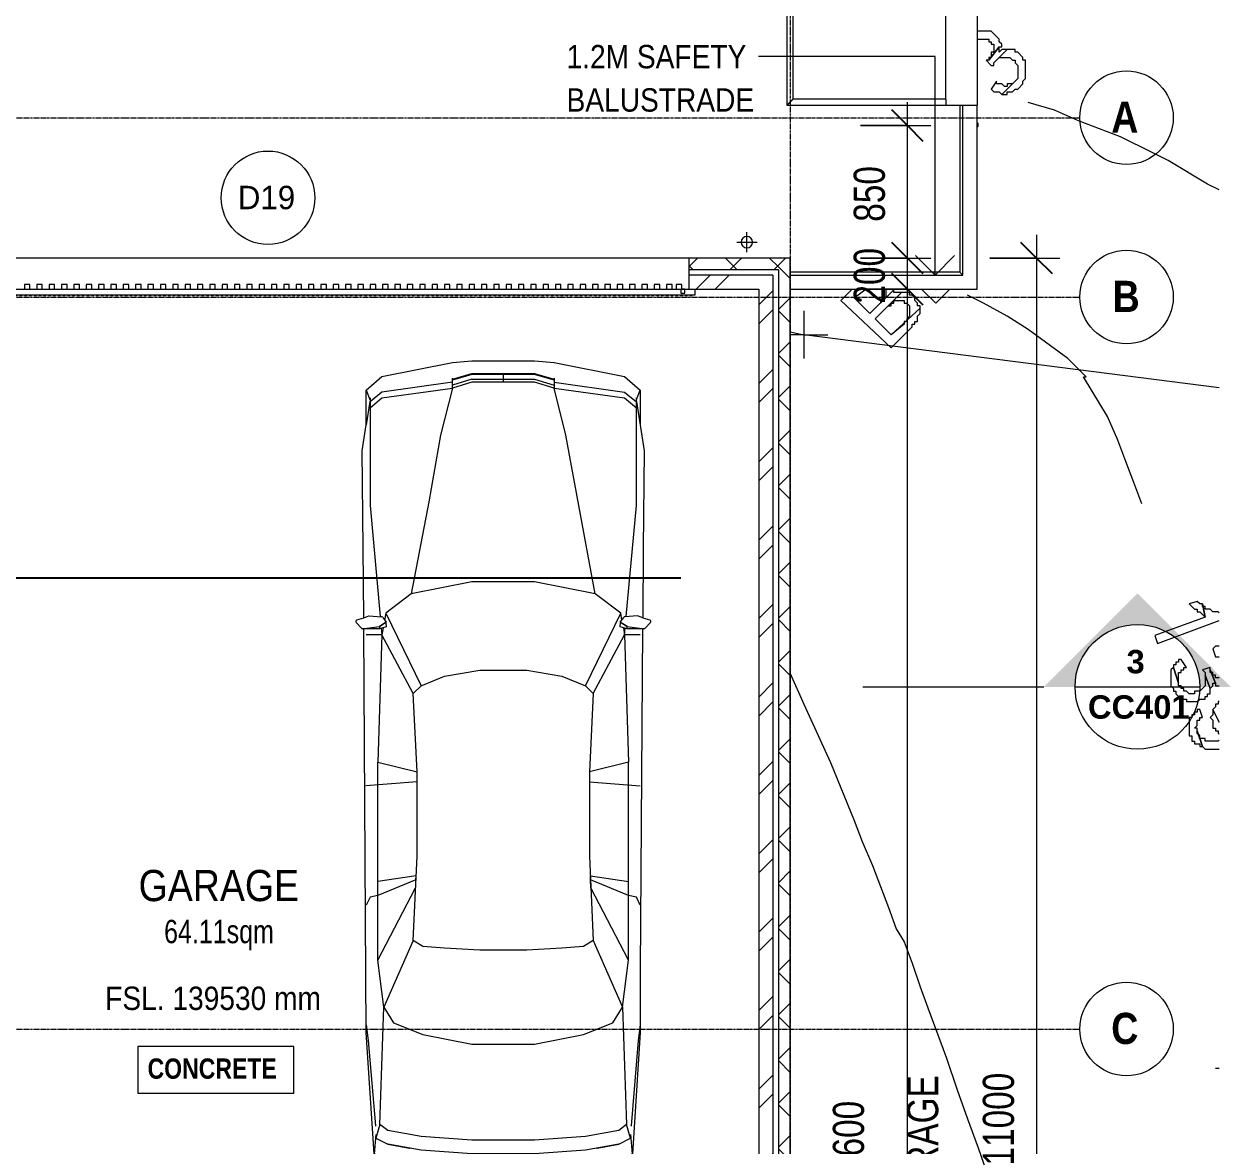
# Model space of a CAD drawing. Header units: millimetres. Extents: x -1971 to 39113, y -25802 to 13528.
# Drawn here: x 31369 to 39113, y 14 to 7209 of the extents above; entities that cross this region are included whole.
import ezdxf

# ---------------------------------------------------------------- set-up
doc = ezdxf.new("R2010")
doc.units = ezdxf.units.MM
doc.linetypes.add('Grid Line', pattern=[22.225, 12.7, -3.175, 3.175, -3.175])
doc.linetypes.add('划线 1mm', pattern=[2, 1, -1])
for name, color, linetype, lineweight in [('2 Hoop survey', 8, 'Continuous', 9), ('A-ANNO-DIMS', 211, 'Continuous', 9), ('A-ANNO-DIMS-100', 211, 'Continuous', 9), ('A-ANNO-NOTE', 131, 'Continuous', 9), ('A-AREA-IDEN', 2, 'Continuous', 25), ('A-DETL-THIN', 151, 'Continuous', 9), ('A-DOOR', 31, 'Continuous', 9), ('A-DOOR-IDEN', 31, 'Continuous', 9), ('A-FLOR', 192, 'Continuous', 18), ('A-FLOR-HRAL', 11, 'Continuous', 9), ('A-GLAZ-CWMG', 51, 'Continuous', 9), ('A-WALL', 113, 'Continuous', 18), ('A-WALL-PATT', 111, 'Continuous', 18), ('C-BLDG-PADS', 91, 'Continuous', 9), ('G Furniture_dwg', 8, 'Continuous', 9), ('G-ANNO-DIMS', 111, 'Continuous', 9), ('G-ANNO-SYMB', 111, 'Continuous', 9), ('G-ANNO-TEXT', 231, 'Continuous', 9), ('P-PIPE', 3, 'Continuous', 9), ('P-PIPE-CNTR', 3, 'Continuous', 9), ('S-GRID', 1, 'Continuous', 9), ('S-GRID-IDEN', 1, 'Continuous', 9), ('图层 01', 18, 'Continuous', 9), ('默认', 18, 'Continuous', 9)]:
    doc.layers.add(name, color=color, linetype=linetype, lineweight=lineweight)
doc.layers.add('ID_LIGHTING_COVE', color=7, linetype='Continuous', lineweight=25, true_color=0xb86b1b)
doc.styles.add('Arial_B', font='arialbd.ttf', dxfattribs={"height": 150})
doc.styles.add('Avenir', font='', dxfattribs={"width": 0.9, "height": 150})
doc.styles.add('Avenir Heavy', font='', dxfattribs={"width": 0.9, "height": 200})
doc.styles.add('Avenir Light', font='', dxfattribs={"height": 150})
doc.styles.add('Avenir Medium', font='', dxfattribs={"width": 0.8, "height": 150})
doc.styles.add('Avenir_1', font='', dxfattribs={"width": 0.8, "height": 200})
doc.styles.add('Avenir_B', font='', dxfattribs={"width": 0.9, "height": 200})
doc.styles.add('Avenir_B_2', font='', dxfattribs={"width": 0.85, "height": 130})
doc.styles.get('Avenir').set_extended_font_data('Avenir')
doc.styles.get('Avenir Heavy').set_extended_font_data('Avenir Heavy')
doc.styles.get('Avenir Light').set_extended_font_data('Avenir Light')
doc.styles.get('Avenir Medium').set_extended_font_data('Avenir Medium')
doc.styles.get('Avenir_1').set_extended_font_data('Avenir')
doc.styles.get('Avenir_B').set_extended_font_data('Avenir', bold=True)
doc.styles.get('Avenir_B_2').set_extended_font_data('Avenir', bold=True)
doc.dimstyles.new('OJID-2_0mm_Diagonal_Tick', dxfattribs={"dimscale": 304.8, "dimtxt": 282.499429, "dimasz": 0.656168, "dimexe": 0.492126, "dimexo": 0.0625, "dimgap": 0.164042, "dimtad": 1, "dimdsep": 46, "dimtxsty": 'Avenir_1', "dimblk1": 'OBLIQUE', "dimblk2": 'OBLIQUE', "dimsah": 1, "dimcen": 0.09, "dimdle": 0.492126, "dimazin": 3, "dimtfac": 1, "dimtdec": 4, "dimtix": 1, "dimtmove": 0, "dimatfit": 3, "dimfxl": 0.984252, "dimfxlon": 1, "dimtvp": 1, "dimtolj": 1, "dimarcsym": 2})
doc.dimstyles.new('OJID-2_0mm_Diagonal_Tick_1', dxfattribs={"dimscale": 304.8, "dimtxt": 282.499429, "dimasz": 0.656168, "dimexe": 0.492126, "dimexo": 0.0625, "dimgap": 0.164042, "dimtad": 1, "dimdsep": 46, "dimtxsty": 'Avenir_1', "dimblk1": 'OBLIQUE', "dimblk2": 'OBLIQUE', "dimsah": 1, "dimcen": 0.09, "dimdle": 0.492126, "dimazin": 3, "dimtfac": 1, "dimtdec": 4, "dimtix": 1, "dimtmove": 2, "dimatfit": 3, "dimfxl": 0.984252, "dimfxlon": 1, "dimtvp": 1, "dimtolj": 1, "dimarcsym": 2})
pattern_1 = [(45, (0, 0), (-141.4214, 141.4214), []), (135, (0, 0), (-141.4214, -141.4214), [])]
pattern_2 = [(45, (0, 0), (-251.447, 251.447), []), (45, (0, 381), (-251.447, 251.447), [])]

# ---------------------------------------------------------------- blocks, each defined once
blk = doc.blocks.new('水平卷帘门 - 5400 x 2400mm-2312930-Ground Floor')
at = {"layer": 'A-DOOR', "linetype": '划线 1mm'}
blk.add_line((-2740, -140), (2740, -140), dxfattribs=at)
at = {"layer": 'A-DOOR'}
for p, q in [((2650, -100), (2650, -125)), ((2650, -125), (2675, -125)), ((2675, -100), (2655, -100)), ((2675, -125), (2675, -100))]:
    blk.add_line(p, q, dxfattribs=at)
blk = doc.blocks.new('栏杆扶手 - 栏杆扶手-1800243-Ground Floor')
at = {"layer": 'A-FLOR-HRAL'}
for p, q in [((36264, 9258.4), (36264, 6688.4)), ((36304, 6728.4), (36304, 9258.4)), ((36264, 6688.4), (37284, 6688.4)), ((37284, 6728.4), (36304, 6728.4)), ((37284, 6728.4), (37284, 6688.4))]:
    blk.add_line(p, q, dxfattribs=at)
blk.add_open_spline([(36304, 6728.4), (36304, 6728.4), (36303.7, 6728), (36302.6, 6726.9), (36301.4, 6725.7), (36300.2, 6724.5), (36299.1, 6723.4), (36297.9, 6722.2), (36296.2, 6720.6), (36294.4, 6718.8), (36292.9, 6717.2), (36291.7, 6716), (36290.5, 6714.8), (36289.2, 6713.5), (36288, 6712.3), (36286.7, 6711), (36285.3, 6709.7), (36284, 6708.4), (36282.7, 6707.1), (36281.4, 6705.8), (36280.1, 6704.5), (36278.9, 6703.2), (36277.6, 6701.9), (36276.4, 6700.7), (36275.2, 6699.5), (36274, 6698.4), (36272.9, 6697.2), (36271.5, 6695.8), (36270.2, 6694.5), (36269, 6693.3), (36267.9, 6692.2), (36266.7, 6691), (36265.5, 6689.8), (36264.4, 6688.7), (36264, 6688.4), (36264, 6688.4)], degree=3, knots=[0, 0, 0, 0, 0.083333, 0.125, 0.166667, 0.208333, 0.229167, 0.25, 0.291667, 0.333333, 0.354167, 0.375, 0.395833, 0.416667, 0.4375, 0.458333, 0.479167, 0.5, 0.520833, 0.541667, 0.5625, 0.583333, 0.604167, 0.625, 0.645833, 0.666667, 0.6875, 0.708333, 0.75, 0.770833, 0.791667, 0.833333, 0.875, 0.916667, 1, 1, 1, 1], dxfattribs=at)
blk = doc.blocks.new('栏杆扶手 - 栏杆扶手-1831944-Ground Floor')
at = {"layer": 'A-FLOR-HRAL'}
for p, q in [((37374, 6688.4), (37394, 6688.4)), ((37374, 6688.4), (37374, 5618.4)), ((37394, 5598.4), (37394, 6688.4)), ((37374, 5618.4), (36284, 5618.4)), ((36284, 5598.4), (37394, 5598.4)), ((37394, 5598.4), (37374, 5618.4))]:
    blk.add_line(p, q, dxfattribs=at)
blk = doc.blocks.new('2 Hoop survey-1260670-Ground Floor')
at = {"layer": '默认', "color": 9}
for p, q in [((84803.6, 15558.2), (84803.6, 15253.4)), ((84714.1, 15424.4), (84803.6, 15405.8)), ((84803.6, 15405.8), (84714.1, 15405.8)), ((84803.6, 15405.8), (84956, 15405.8)), ((87468, 15064.5), (84803.6, 15405.8)), ((87468, 10698.6), (87445.1, 10698.6))]:
    blk.add_line(p, q, dxfattribs=at)
at = {"layer": '默认', "color": 9, "flags": 128}
for points in [[(85914.1, 17295.1), (85921.2, 17302.2), (85988.9, 17302.2), (85988.9, 17285.3), (86005.8, 17285.3), (86005.8, 17268.4), (86022.8, 17268.4), (86022.8, 17217.6), (86005.8, 17217.6), (86005.8, 17183.7), (85988.9, 17183.7), (85988.9, 17166.8), (86056.6, 17251.4), (86073.6, 17251.4), (86073.6, 17268.4), (86056.6, 17285.3), (86056.6, 17302.2), (86005.8, 17353), (85914.1, 17353)], [(87468, 16334.1), (87394.3, 16370.9), (87140.3, 16523.3), (87004.8, 16591.1), (86869.4, 16658.8), (86835.5, 16675.7), (86700.1, 16726.5), (86564.6, 16777.3), (86412.2, 16845), (86242.9, 16895.8)], [(85914.1, 16736.3), (85921.2, 16743.4), (85921.2, 16760.4), (85914.1, 16767.5)], [(85112.1, 15697.3), (85040.7, 15625.9), (85362.4, 15321.1), (85497.9, 15456.6), (85497.9, 15473.5), (85514.8, 15473.5), (85514.8, 15490.5), (85531.7, 15490.5), (85531.7, 15524.3), (85548.7, 15541.2), (85548.7, 15575.1), (85362.4, 15405.8), (85260.8, 15507.4), (85430.1, 15676.7), (85379.3, 15676.7), (85379.3, 15693.6), (85226.9, 15541.2), (85125.4, 15642.8), (85193.1, 15693.6), (85196.2, 15697.3)], [(85196.2, 15697.3), (85193.1, 15693.6), (85193.1, 15697.3)], [(85328.5, 15697.3), (85328.5, 15642.8), (85311.6, 15642.8), (85311.6, 15625.9), (85294.7, 15625.9), (85294.7, 15609), (85379.3, 15693.6), (85379.3, 15697.3)], [(85557, 15697.3), (85650.3, 15609), (85738.6, 15697.3)], [(85654.3, 15697.3), (85650.3, 15693.6), (85646.6, 15697.3)], [(85654.8, 15697.3), (85650.3, 15693.6), (85654.3, 15697.3)], [(86971, 14322.1), (86920.2, 14457.6), (86869.4, 14593), (86818.6, 14728.5), (86750.9, 14880.9), (86598.5, 15134.9), (86615.4, 15134.9), (86496.9, 15253.4), (86242.9, 15439.7), (86107.4, 15524.3), (85955, 15609), (85853.4, 15659.8)], [(87468, 13621.9), (87462, 13627.9), (87428.2, 13627.9), (87411.2, 13644.8), (87377.4, 13644.8), (87377.4, 13661.8), (87360.4, 13661.8), (87360.4, 13678.7), (87377.4, 13594), (87055.6, 13475.5), (87072.6, 13424.7), (87468, 13573)], [(87468, 13407.8), (87445.1, 13407.8), (87428.2, 13390.8), (87445.1, 13340), (87468, 13340)], [(87468, 13204.6), (87445.1, 13204.6), (87445.1, 13221.5), (87428.2, 13221.5), (87428.2, 13238.4), (87411.2, 13238.4), (87411.2, 13255.4), (87445.1, 13170.7), (87445.1, 13153.8), (87468, 13153.8)], [(84714.1, 13232.3), (84803.6, 13035.3), (84973, 12662.7), (85125.4, 12290.2), (85176.1, 12154.8), (85243.9, 12002.4), (85345.5, 11731.5), (85396.3, 11596), (85447.1, 11511.3), (85497.9, 11375.9), (85548.7, 11223.5), (85599.5, 11088), (85718, 10766.3), (85785.7, 10563.1), (85853.4, 10376.9), (85921.2, 10190.6), (86022.8, 9902.8), (86056.6, 9767.3), (86107.4, 9614.9), (86124.4, 9614.9), (86158.2, 9462.5), (86209, 9327.1), (86242.9, 9191.6)], [(87468, 13052.2), (87462, 13052.2), (87462, 13035.3), (87445.1, 13035.3), (87445.1, 13018.3), (87428.2, 13001.4), (87468, 12921.6)], [(87468, 12921.6), (87428.2, 13001.4), (87428.2, 12967.5), (87411.2, 12950.6), (87428.2, 12933.7), (87428.2, 12882.9), (87445.1, 12882.9), (87445.1, 12865.9), (87462, 12865.9), (87462, 12849), (87468, 12849)], [(87468, 12804.2), (87462, 12798.2), (87377.4, 12798.2), (87377.4, 12815.1), (87343.5, 12815.1), (87343.5, 12832.1), (87326.6, 12849), (87326.6, 12865.9), (87360.4, 12764.3), (87377.4, 12747.4), (87468, 12747.4)]]:
    blk.add_lwpolyline(points, dxfattribs=at)
for points in [[(85972, 17166.8), (86005.8, 17132.9), (86022.8, 17132.9), (86022.8, 17149.8), (86107.4, 17234.5), (86073.6, 17234.5), (86056.6, 17217.6), (86056.6, 17251.4), (85988.9, 17166.8)], [(86107.4, 17234.5), (86056.6, 17183.7), (86124.4, 17183.7), (86141.3, 17166.8), (86158.2, 17166.8), (86158.2, 17149.8), (86175.2, 17132.9), (86175.2, 17048.2), (86073.6, 16946.6), (86107.4, 16946.6), (86107.4, 16963.6), (86141.3, 16963.6), (86158.2, 16980.5), (86175.2, 16980.5), (86209, 17014.4), (86209, 17031.3), (86226, 17048.2), (86226, 17166.8), (86209, 17166.8), (86209, 17183.7), (86175.2, 17217.6), (86158.2, 17217.6), (86158.2, 17234.5)], [(86039.7, 17031.3), (86005.8, 16980.5), (86022.8, 16963.6), (86056.6, 16963.6), (86073.6, 16946.6), (86141.3, 17014.4), (86107.4, 17014.4), (86107.4, 16997.4), (86090.5, 16997.4), (86073.6, 17014.4), (86039.7, 17014.4)], [(85430.1, 15676.7), (85345.5, 15592), (85362.4, 15592), (85362.4, 15609), (85379.3, 15609), (85379.3, 15625.9), (85447.1, 15625.9), (85447.1, 15609), (85464, 15609), (85480.9, 15592), (85480.9, 15524.3), (85464, 15507.4), (85464, 15490.5), (85447.1, 15490.5), (85447.1, 15473.5), (85362.4, 15405.8), (85548.7, 15575.1), (85548.7, 15592), (85531.7, 15592), (85531.7, 15609), (85514.8, 15625.9), (85514.8, 15642.8), (85497.9, 15659.8), (85480.9, 15659.8), (85480.9, 15676.7)], [(87360.4, 13678.7), (87343.5, 13678.7), (87326.6, 13695.6), (87275.8, 13678.7), (87309.6, 13644.8), (87326.6, 13644.8), (87326.6, 13627.9), (87343.5, 13627.9), (87377.4, 13594)], [(87258.8, 13272.3), (87225, 13323.1), (87208, 13323.1), (87208, 13306.2), (87191.1, 13306.2), (87191.1, 13289.2), (87174.2, 13289.2), (87174.2, 13272.3), (87208, 13170.7), (87208, 13238.4), (87225, 13238.4), (87225, 13255.4), (87241.9, 13255.4), (87241.9, 13272.3)], [(87411.2, 13136.8), (87377.4, 13221.5), (87377.4, 13153.8), (87343.5, 13119.9), (87309.6, 13119.9), (87309.6, 13103), (87275.8, 13103), (87258.8, 13119.9), (87241.9, 13119.9), (87241.9, 13136.8), (87225, 13136.8), (87225, 13153.8), (87208, 13153.8), (87208, 13170.7), (87174.2, 13272.3), (87157.2, 13255.4), (87157.2, 13153.8), (87174.2, 13136.8), (87174.2, 13119.9), (87191.1, 13119.9), (87191.1, 13103), (87208, 13086.1), (87225, 13086.1), (87225, 13069.1), (87258.8, 13069.1), (87258.8, 13052.2), (87326.6, 13052.2), (87343.5, 13069.1), (87377.4, 13069.1), (87377.4, 13086.1), (87394.3, 13086.1), (87394.3, 13103), (87411.2, 13103)], [(87411.2, 13272.3), (87360.4, 13255.4), (87377.4, 13238.4), (87377.4, 13221.5), (87411.2, 13136.8), (87428.2, 13153.8), (87428.2, 13170.7), (87445.1, 13170.7), (87411.2, 13255.4)], [(87360.4, 12950.6), (87343.5, 13001.4), (87326.6, 13001.4), (87326.6, 12984.5), (87309.6, 12984.5), (87309.6, 12967.5), (87292.7, 12967.5), (87292.7, 12950.6), (87275.8, 12950.6), (87275.8, 12832.1), (87292.7, 12832.1), (87292.7, 12798.2), (87309.6, 12798.2), (87309.6, 12781.3), (87343.5, 12781.3), (87343.5, 12764.3), (87360.4, 12764.3), (87326.6, 12865.9), (87326.6, 12882.9), (87309.6, 12882.9), (87326.6, 12899.8), (87326.6, 12933.7), (87343.5, 12933.7), (87343.5, 12950.6)]]:
    blk.add_lwpolyline(points, close=True, dxfattribs=at)
blk = doc.blocks.new('G Furniture_dwg_G Furniture_dwg_G Furniture_dwg_$plan$00003150-1786729-Ground Floor-2220991-Ground Floor-2332979-Ground Floor')
at = {"layer": '图层 01', "color": 8}
for p, q in [((-3534.1, 944.3), (-3497.7, 910.4)), ((-4964, 855.5), (-5025, 879.5)), ((-2512.5, 553), (-2487.5, 878.9)), ((-125.5, 829.5), (-250.5, 818)), ((-3550, 762), (-3593, 754)), ((-3078, 578), (-2575.5, 553)), ((-5094.5, 201), (-5056.5, 327)), ((-5094, -201), (-5094, 201)), ((-5132, 0.5), (-5075.5, 0.5)), ((-5094.5, -201), (-5056.5, -326.5)), ((-2512.5, -552.5), (-2487.5, -882)), ((-1369.5, -804), (-1832, -562)), ((-250.5, -817.5), (-125.5, -829)), ((-5025, -879), (-4964, -855)), ((-4951, -855.5), (-4947, -856.5)), ((-3497.7, -910.4), (-3534.1, -944.3))]:
    blk.add_line(p, q, dxfattribs=at)
at = {"layer": '图层 01', "color": 8, "flags": 128}
for points in [[(-3550.4, -940.1), (-3565.2, -894.9), (-4011.5, -898), (-4635.5, -904.5), (-4801.4, -879), (-5025, -879), (-5113, -778.5), (-5201, -326.5), (-5213.5, -201), (-5213.5, 201), (-5201, 327), (-5113, 779), (-5025, 879.5), (-4799.4, 879.5), (-4786.5, 881.5), (-4635.5, 904.5), (-4011.5, 898.5), (-3565.1, 895.4), (-3550.4, 940.1)], [(-5075.5, 327), (-5012.5, 779), (-4950, 854.5), (-4951, 856), (-4799.4, 879.5), (-4799, 879.5)], [(-3128, -527.5), (-3191, -376.5), (-3228.5, -150.5), (-3228.5, 151), (-3191, 377), (-3128, 528), (-3593, 754), (-3718.5, 590.5), (-4736, 402), (-5037.5, 327), (-4975, 779), (-4912, 854.5)], [(-3572, 790), (-4284, 854.5), (-4975, 854.5)], [(-3565.1, 895.4), (-3576, 862), (-3571.5, 781.2)], [(-3494.4, 894.9), (-3494, 795), (-3506.5, 751.5), (-3535, 753), (-3536, 753), (-3509, 795), (-3536, 751.5), (-3567.3, 773.5)], [(-3494, 795), (-3509, 795), (-3494.5, 907.5)], [(-3455, 879.5), (-3455, 779), (-3497, 783)], [(-3494.5, 903.2), (-3494.4, 894.9), (-1306.5, 879.5), (-904.5, 879.5), (-125.5, 829.5), (-88, 741.5), (-25, 528), (0, 201), (0, -201), (-25, -527.5), (-88, -741), (-125.5, -829), (-904.5, -879), (-3494.4, -894.4), (-3494.5, -903.2)], [(-1721, 879.5), (-1771.5, 854.5), (-1784, 804), (-1884.5, 560.5)], [(-954.5, 879.5), (-854, 867), (-306.5, 820.5), (-303, 820)], [(-3501, 771), (-3455, 779), (-2638, 804), (-2575.5, 553), (-2035, 553), (-1495, 578), (-1068, 766.5), (-1369.5, 804), (-2638, 804)], [(-3128, 528), (-3078, 578), (-3455, 779)], [(-1369.5, 804), (-1832, 562.5), (-1834, 561.5), (-1884.5, 560.5), (-1909.5, 559.5), (-1872, 804)], [(-314, -791.5), (-1068, -766), (-967.5, -703.5), (-892, -515), (-829, -201), (-829, 201), (-892, 515), (-967.5, 703.5), (-1068, 766.5), (-314, 791.5)], [(-188.5, 741.5), (-226, 816.5), (-314, 791.5), (-276.5, 741.5), (-238.5, 528), (-213.5, 201), (-213.5, -201), (-238.5, -527.5), (-276.5, -741), (-314, -791.5), (-226, -816.5), (-188.5, -741), (-163.5, -601.5), (-163, -599)], [(-163, 600), (-163.5, 602), (-188.5, 741.5), (-150.5, 528), (-125.5, 201), (-125.5, -201), (-150.5, -527.5), (-188.5, -741)], [(-3718.5, 590.5), (-3794, 201), (-3794, -201), (-3718.5, -590.5)], [(-1495, 578), (-1457, 515), (-1444.5, 377), (-1432, 151), (-1432, -150.5), (-1444.5, -376.5), (-1457, -515), (-1495, -577.5), (-2035, -552.5), (-2575.5, -552.5), (-3078, -577.5), (-3455, -778.5)], [(-5094.5, -326.5), (-5132, -201), (-5132, 201), (-5094.5, 327)], [(-5088, 327), (-5125.5, 201), (-5125.5, -201), (-5088, -326.5)], [(-5100.5, 327), (-5037.5, 327), (-5075.5, 201), (-5075.5, -201), (-5037.5, -326.5), (-5100.5, -326.5)], [(-5075.5, -326.5), (-5012.5, -778.5), (-4950, -854)], [(-4912, -854), (-4975, -778.5), (-5037.5, -326.5), (-4736, -402), (-4309, -477), (-3718.5, -590.5), (-3593, -753.5), (-3550, -761.5)], [(-3593, -753.5), (-3128, -527.5), (-3078, -577.5)], [(-3497.5, -782.5), (-3455, -778.5), (-2638, -804), (-2575.5, -552.5)], [(-1495, -577.5), (-1068, -766), (-1369.5, -804), (-2638, -804)], [(-1884.5, -560), (-1909.5, -559), (-1872, -804)], [(-1834, -561), (-1884.5, -560), (-1784, -804), (-1771.5, -854), (-1721, -879)], [(-3567.3, -773.6), (-3536, -751.5), (-3509, -795), (-3536, -753), (-3535, -752.5), (-3506.5, -751.5), (-3494, -795), (-3494.4, -894.4)], [(-3501, -770), (-3455, -778.5), (-3455, -879)], [(-4975, -854), (-4284, -854), (-3572, -789)], [(-3565.2, -894.9), (-3576, -862), (-3571.6, -781.2)], [(-3494.5, -907.5), (-3509, -795), (-3494, -795)], [(-954.5, -879), (-854, -867), (-306.5, -820), (-303, -819.5)], [(-4951, -856), (-4801.4, -879), (-4801, -879)]]:
    blk.add_lwpolyline(points, dxfattribs=at)
at = {"layer": '图层 01', "color": 8}
for centre, start, end in [((-3540.9, 937), 47.03503, 161.84273), ((-3504.5, 903.1), 0.25465, 47.03503), ((-3561.5, 781.7), 183.17983, 234.84582), ((-3561.6, -781.8), 125.15418, 176.86364), ((-3504.5, -903.1), 312.96497, 359.74535), ((-3540.9, -937), 198.15727, 312.96497)]:
    blk.add_arc(centre, 10, start, end, dxfattribs=at)
blk = doc.blocks.new('G Furniture_dwg_G Furniture_dwg-1631897-Ground Floor-2332981-Ground Floor')
at = {"rotation": 270}
blk.add_blockref('G Furniture_dwg_G Furniture_dwg_G Furniture_dwg_$plan$00003150-1786729-Ground Floor-2220991-Ground Floor-2332979-Ground Floor', (72682.2, 20934), dxfattribs=at)
blk = doc.blocks.new('G Furniture_dwg-1631897-Ground Floor')
blk.add_blockref('G Furniture_dwg_G Furniture_dwg-1631897-Ground Floor-2332981-Ground Floor', (-38238.8, -21097.2))
blk = doc.blocks.new('Rectangular Mullion - Louvre 35_30mm-2318455-Ground Floor')
at = {"layer": 'A-GLAZ-CWMG'}
for p, q in [((-35, 15), (0, 15)), ((-35, -15), (-35, 15)), ((0, 15), (0, -15)), ((0, -15), (-35, -15))]:
    blk.add_line(p, q, dxfattribs=at)
blk = doc.blocks.new('Rectangular Mullion - Louvre 35_30mm-2318450-Ground Floor')
at = {"layer": 'A-GLAZ-CWMG'}
for p, q in [((-17.5, 15), (17.5, 15)), ((-17.5, -15), (-17.5, 15)), ((17.5, 15), (17.5, -15)), ((17.5, -15), (-17.5, -15))]:
    blk.add_line(p, q, dxfattribs=at)
blk = doc.blocks.new('轴网 - Annotation - Grid Head _Circle 6mm_-283740-Ground Floor')
at = {"layer": 'S-GRID-IDEN'}
blk.add_circle((0, 0), 3, dxfattribs=at)
blk = doc.blocks.new('DIMBLOCK51-Ground Floor')
at = {"layer": 'A-ANNO-DIMS-100', "lineweight": 25}
for p, q in [((37037, 5508.4), (36937, 5608.4)), ((37037, 5508.4), (37137, 5408.4)), ((37037, -5091.6), (36937, -4991.6)), ((37037, -5091.6), (37137, -5191.6))]:
    blk.add_line(p, q, dxfattribs=at)
at = {"layer": 'A-ANNO-DIMS-100'}
for p, q in [((36737, 5508.4), (37187, 5508.4)), ((37037, 5508.4), (36737, 5508.4)), ((37037, -5091.6), (37037, 5508.4)), ((36737, -5091.6), (37187, -5091.6)), ((37037, -5091.6), (36737, -5091.6))]:
    blk.add_line(p, q, dxfattribs=at)
at = {"layer": 'A-ANNO-DIMS-100', "color": 0, "char_height": 200, "attachment_point": 1, "rotation": 90, "line_spacing_factor": 1.129998, "style": 'Avenir_1'}
for s, insert, width in [('GARAGE', (37035.5, -448.2), 1143.558), ('10600', (36558.8, -291.9), 768.398)]:
    blk.add_mtext(s, dxfattribs=dict(at, insert=insert, width=width))
blk = doc.blocks.new('_Oblique')
at = {"color": 0, "linetype": 'ByBlock', "lineweight": -2}
blk.add_line((-0.5, -0.5), (0.5, 0.5), dxfattribs=at)
blk = doc.blocks.new('DIMBLOCK52-Ground Floor')
at = {"layer": 'A-ANNO-DIMS-100', "lineweight": 25}
for p, q in [((37037, 5708.4), (36937, 5808.4)), ((37037, 5708.4), (37137, 5608.4)), ((37037, 5508.4), (36937, 5608.4)), ((37037, 5508.4), (37137, 5408.4))]:
    blk.add_line(p, q, dxfattribs=at)
at = {"layer": 'A-ANNO-DIMS-100'}
for p, q in [((36737, 5708.4), (37187, 5708.4)), ((37037, 5708.4), (36737, 5708.4)), ((37037, 5508.4), (37037, 5708.4)), ((36737, 5508.4), (37187, 5508.4)), ((37037, 5508.4), (36737, 5508.4))]:
    blk.add_line(p, q, dxfattribs=at)
at = {"layer": 'A-ANNO-DIMS-100', "color": 0, "insert": (36692.8, 5416.3), "char_height": 200, "width": 461.039, "attachment_point": 1, "rotation": 90, "line_spacing_factor": 1.129998, "style": 'Avenir_1'}
blk.add_mtext('200', dxfattribs=at)
blk = doc.blocks.new('DIMBLOCK53-Ground Floor')
at = {"layer": 'A-ANNO-DIMS-100'}
for p, q in [((37037, 5708.4), (37037, 6708.4)), ((36737, 6558.4), (37187, 6558.4)), ((37037, 6558.4), (36737, 6558.4)), ((36737, 5708.4), (37187, 5708.4)), ((37037, 5708.4), (36737, 5708.4))]:
    blk.add_line(p, q, dxfattribs=at)
at = {"layer": 'A-ANNO-DIMS-100', "lineweight": 25}
for p, q in [((37037, 6558.4), (36937, 6658.4)), ((37037, 6558.4), (37137, 6458.4)), ((37037, 5708.4), (36937, 5808.4)), ((37037, 5708.4), (37137, 5608.4))]:
    blk.add_line(p, q, dxfattribs=at)
at = {"layer": 'A-ANNO-DIMS-100', "color": 0, "insert": (36692.8, 5941.3), "char_height": 200, "width": 461.039, "attachment_point": 1, "rotation": 90, "line_spacing_factor": 1.129998, "style": 'Avenir_1'}
blk.add_mtext('850', dxfattribs=at)
blk = doc.blocks.new('Annotation - Tag Door - Annotation - Tag Door-163460-Ground Floor')
at = {"layer": 'A-DOOR-IDEN'}
blk.add_circle((0, 0), 3, dxfattribs=at)
blk = doc.blocks.new('DIMBLOCK55-Ground Floor')
at = {"layer": 'A-ANNO-DIMS-100'}
for p, q in [((37865.4, 5858.4), (37865.4, -5441.6)), ((37565.4, 5708.4), (38015.4, 5708.4)), ((37865.4, 5708.4), (37565.4, 5708.4)), ((37565.4, -5291.6), (38015.4, -5291.6)), ((37865.4, -5291.6), (37565.4, -5291.6))]:
    blk.add_line(p, q, dxfattribs=at)
at = {"layer": 'A-ANNO-DIMS-100', "lineweight": 25}
for p, q in [((37865.4, 5708.4), (37765.4, 5808.4)), ((37865.4, 5708.4), (37965.4, 5608.4)), ((37865.4, -5291.6), (37765.4, -5191.6)), ((37865.4, -5291.6), (37965.4, -5391.6))]:
    blk.add_line(p, q, dxfattribs=at)
at = {"layer": 'A-ANNO-DIMS-100', "color": 0, "insert": (37521.2, -111.8), "char_height": 200, "width": 768.398, "attachment_point": 1, "rotation": 90, "line_spacing_factor": 1.129998, "style": 'Avenir_1'}
blk.add_mtext('11000', dxfattribs=at)
blk = doc.blocks.new('OJID - Material Marks - OJID - Material Marks-1690541-Ground Floor')
at = {"layer": 'A-ANNO-NOTE'}
for p, q in [((10, 3), (0, 3)), ((0, 3), (0, 0)), ((10, 0), (10, 3)), ((0, 0), (10, 0))]:
    blk.add_line(p, q, dxfattribs=at)
blk = doc.blocks.new('剖面 - Filled-602395-Ground Floor')
at = {"layer": 'G-ANNO-SYMB'}
h = blk.add_hatch(color=256, dxfattribs=at)
edge = h.paths.add_edge_path()
edge.add_line((-12, 0), (-6.01, 5.99))
edge.add_line((-6.01, 5.99), (-6.01, 4))
edge.add_arc((-6, 0), 4, 90.14527, 180)
edge.add_line((-10, 0), (-12, 0))
h = blk.add_hatch(color=256, dxfattribs=at)
edge = h.paths.add_edge_path()
edge.add_line((0, 0), (-2.02, 0))
edge.add_arc((-6.02, 0), 4, 0, 89.85473)
edge.add_line((-6.01, 4), (-6.01, 6.01))
edge.add_line((-6.01, 6.01), (0, 0))
for start, end in [(360, 180), (180, 360)]:
    blk.add_arc((-6, 0), 4, start, end, dxfattribs=at)

msp = doc.modelspace()

# ---------------------------------------------------------------- hatches: boundary and pattern name
at = {"layer": 'A-WALL-PATT', "lineweight": 9}
h = msp.add_hatch(dxfattribs=at)
h.set_pattern_fill('FP_3', color=256, style=0, pattern_type=2)
h.set_pattern_definition(pattern_1)
h.paths.add_polyline_path([(36209.04, 5633.364), (36209.04, 5708.364), (35634.04, 5708.364), (35634.04, 5633.364), (36174.04, 5633.364)])
h.paths.add_polyline_path([(30024.04, 5633.364), (30234.04, 5633.364), (30234.04, 5708.364), (29934.04, 5708.364), (29934.721, 5633.364), (29975.971, 5633.364)])
h = msp.add_hatch(dxfattribs=at)
h.set_pattern_fill('FP_3', color=256, style=0, pattern_type=2)
h.set_pattern_definition(pattern_1)
h.paths.add_polyline_path([(36284.04, -5291.636), (36284.04, 5708.364), (36209.04, 5708.364), (36209.04, -5291.636)])
h = msp.add_hatch(dxfattribs=at)
h.set_pattern_fill('FP_2', color=256, style=0, pattern_type=2)
h.set_pattern_definition(pattern_2)
h.paths.add_polyline_path([(36084.04, 5508.364), (36084.04, 5598.364), (35634.04, 5598.364), (35634.04, 5508.364), (35834.226, 5508.364)])
h.paths.add_polyline_path([(30045.858, 5508.364), (30234.04, 5508.364), (30234.04, 5598.364), (30024.04, 5598.364), (30024.04, 5508.364)])
h = msp.add_hatch(dxfattribs=at)
h.set_pattern_fill('FP_2', color=256, style=0, pattern_type=2)
h.set_pattern_definition(pattern_2)
h.paths.add_polyline_path([(36084.04, -5181.636), (36174.04, -5181.636), (36174.04, 5598.364), (36084.04, 5598.364), (36084.04, -5091.636)])

# ---------------------------------------------------------------- linework, layer by layer
at = {"layer": 'A-DETL-THIN'}
for p, q in [((30194.04, 5508.364), (35674.04, 5508.364)), ((35674.04, 5508.364), (35674.04, 5469.569)), ((35674.04, 5469.569), (30194.04, 5469.569))]:
    msp.add_line(p, q, dxfattribs=at)
at = {"layer": 'A-FLOR'}
msp.add_line((35634.04, 5708.364), (30234.04, 5708.364), dxfattribs=at)
at = {"layer": 'A-WALL'}
for p, q in [((37484.04, 9458.364), (37484.04, 6688.364)), ((37284.04, 6728.364), (37284.04, 9258.364)), ((37284.04, 6688.364), (37374.04, 6688.364)), ((37394.04, 6688.364), (37484.04, 6688.364)), ((36284.04, 5708.364), (35634.04, 5708.364)), ((35634.04, 5708.364), (35634.04, 5508.364)), ((36284.04, -5291.636), (36284.04, 5708.364)), ((35634.04, 5508.364), (36084.04, 5508.364)), ((36084.04, 5508.364), (36084.04, -5091.636))]:
    msp.add_line(p, q, dxfattribs=at)
at = {"layer": 'A-WALL', "lineweight": 9}
for p, q in [((36209.04, 5633.364), (35634.04, 5633.364)), ((36174.04, 5598.364), (35634.04, 5598.364)), ((36174.04, 5598.364), (36174.04, -5181.636)), ((36209.04, 5633.364), (36209.04, -5216.636))]:
    msp.add_line(p, q, dxfattribs=at)
at = {"layer": 'C-BLDG-PADS'}
for p, q in [((37484.04, 5508.364), (37484.04, 6688.364)), ((36284.04, 5508.364), (37484.04, 5508.364))]:
    msp.add_line(p, q, dxfattribs=at)
at = {"layer": 'G-ANNO-SYMB'}
for p, q in [((36751.021, 2958.106), (37913.234, 2958.106)), ((38113.234, 2958.106), (38913.234, 2958.106))]:
    msp.add_line(p, q, dxfattribs=at)
at = {"layer": 'G-ANNO-TEXT', "color": 7}
for p, q in [((36255.41, 7000.295), (36082.201, 7000.295)), ((37215.058, 7000.295), (36255.41, 7000.295)), ((37215.058, 5599.74), (37215.058, 7000.295)), ((37215.058, 5599.74), (37090.058, 5724.74)), ((37215.058, 5599.74), (37340.058, 5724.74))]:
    msp.add_line(p, q, dxfattribs=at)
at = {"layer": 'ID_LIGHTING_COVE'}
msp.add_line((31084.04, 3658.364), (35584.04, 3658.364), dxfattribs=at)
at = {"layer": 'P-PIPE'}
for start, end in [(0, 180), (180, 0)]:
    msp.add_arc((36007.197, 5810.364), 36.513, start, end, dxfattribs=at)
at = {"layer": 'P-PIPE-CNTR'}
for p, q in [((35942.197, 5810.364), (36072.197, 5810.364)), ((36007.197, 5745.364), (36007.197, 5875.364))]:
    msp.add_line(p, q, dxfattribs=at)
at = {"layer": 'S-GRID', "linetype": 'Grid Line'}
for p, q in [((36284.04, 10903.84), (36284.04, -9321.465)), ((-1062.147, 6608.364), (38143.478, 6608.364)), ((-1062.147, 5458.364), (38143.478, 5458.364)), ((-1062.147, 763.364), (38143.478, 763.364))]:
    msp.add_line(p, q, dxfattribs=at)

# ---------------------------------------------------------------- block references
at = {"layer": '2 Hoop survey', "color": 9}
msp.add_blockref('2 Hoop survey-1260670-Ground Floor', (-48430.024, -10188.937), dxfattribs=at)
at = {"layer": 'A-ANNO-NOTE', "xscale": 100, "yscale": 100, "zscale": 100}
msp.add_blockref('OJID - Material Marks - OJID - Material Marks-1690541-Ground Floor', (32098.964, 351.505), dxfattribs=at)
at = {"layer": 'A-DOOR'}
msp.add_blockref('水平卷帘门 - 5400 x 2400mm-2312930-Ground Floor', (32934.04, 5608.364), dxfattribs=at)
at = {"layer": 'A-DOOR-IDEN', "xscale": 99.99999999999993, "yscale": 99.99999999999993, "zscale": 99.99999999999993}
msp.add_blockref('Annotation - Tag Door - Annotation - Tag Door-163460-Ground Floor', (32934.04, 6094.963), dxfattribs=at)
at = {"layer": 'A-FLOR-HRAL'}
for name in ['栏杆扶手 - 栏杆扶手-1800243-Ground Floor', '栏杆扶手 - 栏杆扶手-1831944-Ground Floor']:
    msp.add_blockref(name, (0, 0), dxfattribs=at)
at = {"layer": 'A-GLAZ-CWMG', "extrusion": (0, 0, -1), "rotation": 180}
for name, p in [('Rectangular Mullion - Louvre 35_30mm-2318450-Ground Floor', (-31388.592, 5523.364)), ('Rectangular Mullion - Louvre 35_30mm-2318450-Ground Floor', (-31467.846, 5523.364)), ('Rectangular Mullion - Louvre 35_30mm-2318450-Ground Floor', (-31547.099, 5523.364)), ('Rectangular Mullion - Louvre 35_30mm-2318450-Ground Floor', (-31626.353, 5523.364)), ('Rectangular Mullion - Louvre 35_30mm-2318450-Ground Floor', (-31705.607, 5523.364)), ('Rectangular Mullion - Louvre 35_30mm-2318450-Ground Floor', (-31784.861, 5523.364)), ('Rectangular Mullion - Louvre 35_30mm-2318450-Ground Floor', (-31864.114, 5523.364)), ('Rectangular Mullion - Louvre 35_30mm-2318450-Ground Floor', (-31943.368, 5523.364)), ('Rectangular Mullion - Louvre 35_30mm-2318450-Ground Floor', (-32022.622, 5523.364)), ('Rectangular Mullion - Louvre 35_30mm-2318450-Ground Floor', (-32101.875, 5523.364)), ('Rectangular Mullion - Louvre 35_30mm-2318450-Ground Floor', (-32181.129, 5523.364)), ('Rectangular Mullion - Louvre 35_30mm-2318450-Ground Floor', (-32260.383, 5523.364)), ('Rectangular Mullion - Louvre 35_30mm-2318450-Ground Floor', (-32339.637, 5523.364)), ('Rectangular Mullion - Louvre 35_30mm-2318450-Ground Floor', (-32418.89, 5523.364)), ('Rectangular Mullion - Louvre 35_30mm-2318450-Ground Floor', (-32498.144, 5523.364)), ('Rectangular Mullion - Louvre 35_30mm-2318450-Ground Floor', (-32577.398, 5523.364)), ('Rectangular Mullion - Louvre 35_30mm-2318450-Ground Floor', (-32656.652, 5523.364)), ('Rectangular Mullion - Louvre 35_30mm-2318450-Ground Floor', (-32735.905, 5523.364)), ('Rectangular Mullion - Louvre 35_30mm-2318450-Ground Floor', (-32815.159, 5523.364)), ('Rectangular Mullion - Louvre 35_30mm-2318450-Ground Floor', (-32894.413, 5523.364)), ('Rectangular Mullion - Louvre 35_30mm-2318450-Ground Floor', (-32973.666, 5523.364)), ('Rectangular Mullion - Louvre 35_30mm-2318450-Ground Floor', (-33052.92, 5523.364)), ('Rectangular Mullion - Louvre 35_30mm-2318450-Ground Floor', (-33132.174, 5523.364)), ('Rectangular Mullion - Louvre 35_30mm-2318450-Ground Floor', (-33211.428, 5523.364)), ('Rectangular Mullion - Louvre 35_30mm-2318450-Ground Floor', (-33290.681, 5523.364)), ('Rectangular Mullion - Louvre 35_30mm-2318450-Ground Floor', (-33369.935, 5523.364)), ('Rectangular Mullion - Louvre 35_30mm-2318450-Ground Floor', (-33449.189, 5523.364)), ('Rectangular Mullion - Louvre 35_30mm-2318450-Ground Floor', (-33528.443, 5523.364)), ('Rectangular Mullion - Louvre 35_30mm-2318450-Ground Floor', (-33607.696, 5523.364)), ('Rectangular Mullion - Louvre 35_30mm-2318450-Ground Floor', (-33686.95, 5523.364)), ('Rectangular Mullion - Louvre 35_30mm-2318450-Ground Floor', (-33766.204, 5523.364)), ('Rectangular Mullion - Louvre 35_30mm-2318450-Ground Floor', (-33845.458, 5523.364)), ('Rectangular Mullion - Louvre 35_30mm-2318450-Ground Floor', (-33924.711, 5523.364)), ('Rectangular Mullion - Louvre 35_30mm-2318450-Ground Floor', (-34003.965, 5523.364)), ('Rectangular Mullion - Louvre 35_30mm-2318450-Ground Floor', (-34083.219, 5523.364)), ('Rectangular Mullion - Louvre 35_30mm-2318450-Ground Floor', (-34162.472, 5523.364)), ('Rectangular Mullion - Louvre 35_30mm-2318450-Ground Floor', (-34241.726, 5523.364)), ('Rectangular Mullion - Louvre 35_30mm-2318450-Ground Floor', (-34320.98, 5523.364)), ('Rectangular Mullion - Louvre 35_30mm-2318450-Ground Floor', (-34400.234, 5523.364)), ('Rectangular Mullion - Louvre 35_30mm-2318450-Ground Floor', (-34479.487, 5523.364)), ('Rectangular Mullion - Louvre 35_30mm-2318450-Ground Floor', (-34558.741, 5523.364)), ('Rectangular Mullion - Louvre 35_30mm-2318450-Ground Floor', (-34637.995, 5523.364)), ('Rectangular Mullion - Louvre 35_30mm-2318450-Ground Floor', (-34717.249, 5523.364)), ('Rectangular Mullion - Louvre 35_30mm-2318450-Ground Floor', (-34796.502, 5523.364)), ('Rectangular Mullion - Louvre 35_30mm-2318450-Ground Floor', (-34875.756, 5523.364)), ('Rectangular Mullion - Louvre 35_30mm-2318450-Ground Floor', (-34955.01, 5523.364)), ('Rectangular Mullion - Louvre 35_30mm-2318450-Ground Floor', (-35034.263, 5523.364)), ('Rectangular Mullion - Louvre 35_30mm-2318450-Ground Floor', (-35113.517, 5523.364)), ('Rectangular Mullion - Louvre 35_30mm-2318450-Ground Floor', (-35192.771, 5523.364)), ('Rectangular Mullion - Louvre 35_30mm-2318450-Ground Floor', (-35272.025, 5523.364)), ('Rectangular Mullion - Louvre 35_30mm-2318450-Ground Floor', (-35351.278, 5523.364)), ('Rectangular Mullion - Louvre 35_30mm-2318450-Ground Floor', (-35430.532, 5523.364)), ('Rectangular Mullion - Louvre 35_30mm-2318450-Ground Floor', (-35509.786, 5523.364)), ('Rectangular Mullion - Louvre 35_30mm-2318455-Ground Floor', (-35589.04, 5523.364))]:
    msp.add_blockref(name, p, dxfattribs=at)
at = {"layer": 'G Furniture_dwg'}
msp.add_blockref('G Furniture_dwg-1631897-Ground Floor', (0, 0), dxfattribs=at)
at = {"layer": 'G-ANNO-SYMB', "extrusion": (0, 0, -1), "xscale": 99.99999999999993, "yscale": 99.99999999999993, "zscale": 99.99999999999993}
msp.add_blockref('剖面 - Filled-602395-Ground Floor', (-37913.234, 2958.106), dxfattribs=at)
at = {"layer": 'S-GRID-IDEN', "xscale": 99.99999999999993, "yscale": 99.99999999999993, "zscale": 99.99999999999993, "rotation": 269.9999999999994}
for p in [(38443.478, 6608.364), (38443.478, 5458.364), (38443.478, 763.364)]:
    msp.add_blockref('轴网 - Annotation - Grid Head _Circle 6mm_-283740-Ground Floor', p, dxfattribs=at)

# ---------------------------------------------------------------- texts
at = {"layer": 'A-ANNO-NOTE', "insert": (32160.84, 574.868), "char_height": 130, "width": 1056.22328, "attachment_point": 1, "style": 'Avenir_B_2'}
msp.add_mtext('CONCRETE', dxfattribs=at)
at = {"layer": 'A-AREA-IDEN', "lineweight": 9, "attachment_point": 1}
for s, insert, char_height, width, style in [('GARAGE', (32103.459, 1783.942), 200, 1305.94894, 'Avenir Heavy'), ('64.11sqm', (32266.859, 1464.105), 150, 910.717, 'Avenir Medium')]:
    msp.add_mtext(s, dxfattribs=dict(at, insert=insert, char_height=char_height, width=width, style=style))
at = {"layer": 'A-DOOR-IDEN', "insert": (32740.162, 6171.867), "char_height": 150, "width": 464.97875, "attachment_point": 1, "style": 'Avenir Light'}
msp.add_mtext('D19', dxfattribs=at)
at = {"layer": 'G-ANNO-DIMS', "insert": (31888.851, 1035.707), "char_height": 150, "width": 1685.65883, "attachment_point": 1, "line_spacing_factor": 1.129998, "style": 'Avenir'}
msp.add_mtext('FSL. 139530 mm', dxfattribs=at)
at = {"layer": 'G-ANNO-SYMB', "char_height": 150, "attachment_point": 1, "style": 'Arial_B'}
for s, insert, width in [('\\fArial|b1|i0|c134|p34|;3', (38443.726, 3195.291), 144.30375), ('CC401', (38196.164, 2904.094), 801.6875)]:
    msp.add_mtext(s, dxfattribs=dict(at, insert=insert, width=width))
at = {"layer": 'G-ANNO-TEXT', "color": 7, "char_height": 150, "attachment_point": 1, "style": 'Avenir'}
for s, insert, width in [('1.2M SAFETY ', (34849.905, 7075.295), 1493.54381), ('BALUSTRADE ', (34849.905, 6797.482), 1536.83494)]:
    msp.add_mtext(s, dxfattribs=dict(at, insert=insert, width=width))
at = {"layer": 'S-GRID-IDEN', "char_height": 200, "attachment_point": 1, "style": 'Avenir_B'}
for s, insert, width in [('\\fAvenir|b1|i0|c134|p34|;\\W.9;A', (38345.499, 6712.559), 223.67081), ('\\fAvenir|b1|i0|c134|p34|;\\W.9;B', (38354.499, 5562.559), 202.02525), ('\\fAvenir|b1|i0|c134|p34|;\\W.9;C', (38345.499, 867.559), 223.67081)]:
    msp.add_mtext(s, dxfattribs=dict(at, insert=insert, width=width))

# ---------------------------------------------------------------- dimensions: what is measured, and where the dimension line sits
at = {"layer": 'A-ANNO-DIMS'}
for base, p1, p2, override, picture, middle in [((37037.008, 6558.364), (36737.008, 5708.364), (36737.008, 6558.364), {"dimfxl": 850}, 'DIMBLOCK53-Ground Floor', (36883.618, 6133.364)), ((37037.008, 5708.364), (36737.008, 5508.364), (36737.008, 5708.364), {"dimfxl": 200}, 'DIMBLOCK52-Ground Floor', (36883.618, 5608.364)), ((37865.383, -5291.636), (37565.383, 5708.364), (37565.383, -5291.636), {"dimfxl": 11000}, 'DIMBLOCK55-Ground Floor', (37711.994, 208.364))]:
    dim = msp.add_linear_dim(base=base, p1=p1, p2=p2, angle=90, dimstyle='OJID-2_0mm_Diagonal_Tick', override=override, dxfattribs=at)
    dim.commit()
    dim.dimension.update_dxf_attribs({"geometry": picture, "text_midpoint": middle})
dim = msp.add_linear_dim(base=(37037.008, 5508.364), p1=(36737.008, -5091.636), p2=(36737.008, 5508.364), angle=90, text='<>\\XGARAGE', dimstyle='OJID-2_0mm_Diagonal_Tick_1', override={"dimfxl": 10600}, dxfattribs=at)
dim.commit()
dim.dimension.update_dxf_attribs({"geometry": 'DIMBLOCK51-Ground Floor', "text_midpoint": (36825.499, -291.871), "dimtype": 160, "text_rotation": 90})

doc.saveas('drawing.dxf')
